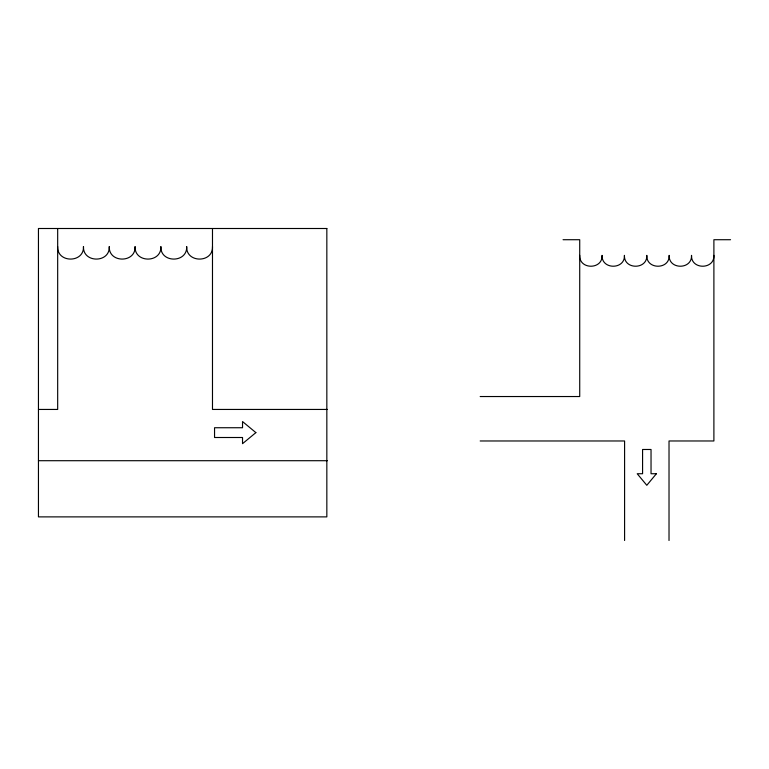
<?xml version="1.0" encoding="UTF-8"?>
<svg xmlns="http://www.w3.org/2000/svg" width="769" height="769" viewBox="0 0 769 769"><rect width="100%" height="100%" fill="white"/><g stroke="black" fill="none" stroke-linecap="round" stroke-linejoin="round"><path stroke-width="1.15" d="M57.675 246.561C56.877 263.238 84.273 263.238 83.475 246.561C82.677 263.238 110.082 263.238 109.275 246.561C108.477 263.238 135.882 263.238 135.084 246.561C134.296 263.248 161.682 263.238 160.884 246.561C160.096 263.248 187.482 263.238 186.684 246.561C185.887 263.238 213.282 263.238 212.484 246.561M579.72 255.366C579.028 269.832 602.771 269.832 602.079 255.366C601.396 269.832 625.13 269.823 624.438 255.366C623.755 269.832 647.488 269.823 646.806 255.366C646.123 269.832 669.857 269.823 669.165 255.366C668.482 269.832 692.215 269.823 691.523 255.366C690.841 269.832 714.574 269.823 713.892 255.366M563.052 239.717L579.72 239.717L579.72 396.535L480.183 396.535M730.55 239.717L713.892 239.717L713.892 440.973L669.02 440.973L669.02 540.501M38.45 409.444L57.675 409.444L57.675 228.499M327.334 409.444L212.484 409.444L212.484 228.499M480.183 440.973L624.591 440.973L624.591 540.501M38.45 460.708L327.334 460.708M656.39 473.733L646.806 485.297L637.213 473.733L642.576 473.733L642.576 449.481L651.035 449.481L651.035 473.733L656.39 473.733M255.875 432.62L242.533 443.684L242.533 437.503L214.551 437.503L214.551 427.737L242.533 427.737L242.533 421.556L255.875 432.62M326.835 228.499L38.45 228.499L38.45 516.883L326.835 516.883L326.835 228.499"/></g></svg>
